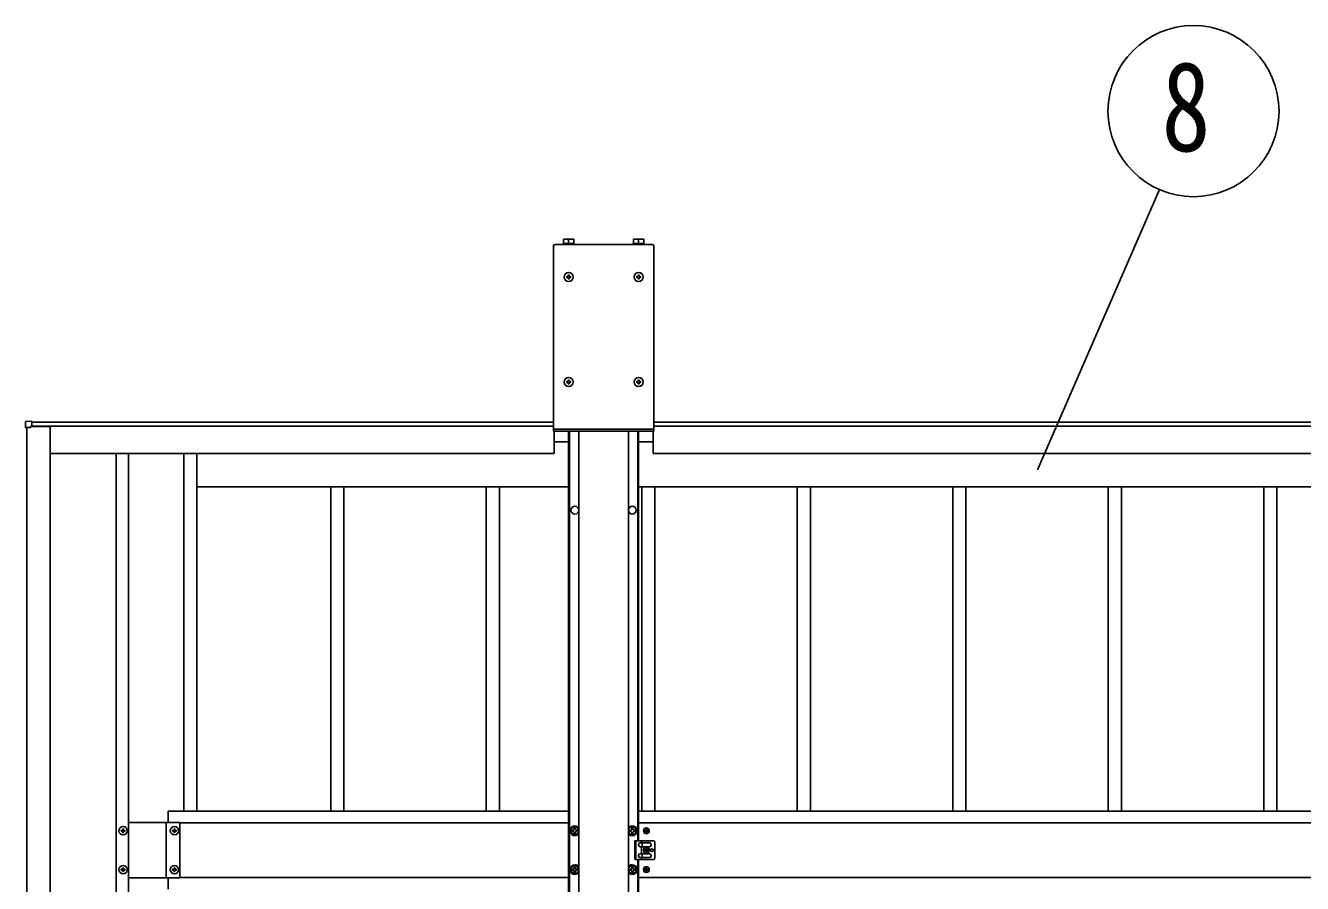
# Model space of a CAD drawing. Units: millimetres, scale not verified. Extents: x -14718 to 14718, y -10395 to 10395.
# Drawn here: x -10831 to -9188, y 1642 to 2745 of the extents above; entities that cross this region are included whole.
import ezdxf
from ezdxf.enums import TextEntityAlignment as Align

# ---------------------------------------------------------------- set-up
doc = ezdxf.new("R2010")
doc.units = ezdxf.units.MM
doc.header["$LTSCALE"] = 40
for name, color, linetype in [('0-4_YKK_13', 4, 'Continuous'), ('0-5_YKK_A1', 4, 'Continuous'), ('0-6_YKK_D', 6, 'Continuous')]:
    doc.layers.add(name, color=color, linetype=linetype)
doc.styles.add('ＭＳ ゴシック', font='')
doc.styles.get('ＭＳ ゴシック').set_extended_font_data('MS Gothic')

msp = doc.modelspace()

# ---------------------------------------------------------------- linework, layer by layer
at = {"layer": '0-4_YKK_13'}
for p, q in [((-10024.53, 2463.74), (-10149.53, 2463.74)), ((-10124.98, 2464.94), (-10139.08, 2464.94)), ((-10139.08, 2464.94), (-10139.08, 2463.74)), ((-10125.53, 2470.44), (-10138.53, 2470.44)), ((-10138.53, 2464.94), (-10138.53, 2470.44)), ((-10132.03, 2464.94), (-10132.03, 2469.87)), ((-10125.53, 2470.44), (-10125.53, 2464.94)), ((-10124.98, 2463.74), (-10124.98, 2464.94)), ((-10034.98, 2464.94), (-10049.08, 2464.94)), ((-10049.08, 2464.94), (-10049.08, 2463.74)), ((-10035.53, 2470.44), (-10048.53, 2470.44)), ((-10048.53, 2464.94), (-10048.53, 2470.44)), ((-10042.03, 2464.94), (-10042.03, 2469.87)), ((-10035.53, 2470.44), (-10035.53, 2464.94)), ((-10034.98, 2463.74), (-10034.98, 2464.94)), ((-10151.53, 2461.74), (-10151.53, 2223.74)), ((-10022.53, 2461.74), (-10022.53, 2223.74)), ((-10132.53, 2420.24), (-10132.53, 2419.24)), ((-10042.53, 2420.24), (-10042.53, 2419.24)), ((-10132.53, 2285.24), (-10132.53, 2284.24)), ((-10042.53, 2285.24), (-10042.53, 2284.24)), ((-10822.53, 2236.5), (-10830.06, 2236.04)), ((-10822.53, 2236), (-10822.53, 2236.5)), ((-10822.53, 2230.1), (-10822.53, 2236)), ((-10830.06, 2228.3), (-10824.35, 2228.3)), ((-10824.35, 2228.3), (-10824.03, 2228.3)), ((-10824.03, 2228.3), (-10824.03, 2229.5)), ((-10022.53, 2226.24), (-10151.53, 2226.24)), ((-10022.53, 2223.74), (-10151.53, 2223.74)), ((-10705.51, 1711.43), (-10705.51, 1712.39)), ((-10639.51, 1711.43), (-10639.51, 1712.39)), ((-10126.31, 1710.75), (-10127.03, 1710.75)), ((-10121.75, 1709.23), (-10121.03, 1709.23)), ((-10052.31, 1710.75), (-10053.03, 1710.75)), ((-10047.75, 1709.23), (-10047.03, 1709.23)), ((-10031.62, 1711.22), (-10031.62, 1712.04)), ((-10047.03, 1696.99), (-10033.99, 1696.99)), ((-10047.03, 1672.99), (-10047.03, 1696.99)), ((-10045.53, 1696.99), (-10045.53, 1672.99)), ((-10042.03, 1692.49), (-10042.03, 1691.49)), ((-10040.03, 1694.49), (-10028.03, 1694.49)), ((-10038.53, 1694.49), (-10038.53, 1696.99)), ((-10037.53, 1693.49), (-10037.53, 1690.49)), ((-10033.07, 1696.99), (-10023.03, 1696.99)), ((-10026.03, 1692.49), (-10026.03, 1691.49)), ((-10021.03, 1674.99), (-10021.03, 1694.99)), ((-10042.03, 1677.49), (-10042.03, 1678.49)), ((-10028.03, 1689.49), (-10040.03, 1689.49)), ((-10028.03, 1680.49), (-10040.03, 1680.49)), ((-10040.03, 1675.49), (-10028.03, 1675.49)), ((-10038.53, 1680.49), (-10038.53, 1689.49)), ((-10038.53, 1672.99), (-10038.53, 1675.49)), ((-10037.53, 1676.49), (-10037.53, 1679.49)), ((-10031.62, 1686.22), (-10031.62, 1687.04)), ((-10026.03, 1677.49), (-10026.03, 1678.49)), ((-10705.51, 1661.43), (-10705.51, 1662.39)), ((-10639.51, 1661.43), (-10639.51, 1662.39)), ((-10126.31, 1660.75), (-10127.03, 1660.75)), ((-10121.75, 1659.23), (-10121.03, 1659.23)), ((-10052.31, 1660.75), (-10053.03, 1660.75)), ((-10047.75, 1659.23), (-10047.03, 1659.23)), ((-10047.03, 1672.99), (-10033.99, 1672.99)), ((-10033.07, 1672.99), (-10023.03, 1672.99)), ((-10031.62, 1661.22), (-10031.62, 1662.04))]:
    msp.add_line(p, q, dxfattribs=at)
for points in [[(-10133.53, 2422.24), (-10134.53, 2422.24), (-10134.53, 2421.24), (-10133.53, 2421.24)], [(-10131.53, 2423.24), (-10131.53, 2424.24), (-10132.53, 2424.24), (-10132.53, 2423.24)], [(-10132.53, 2419.24), (-10131.53, 2419.24), (-10131.53, 2420.24)], [(-10130.53, 2421.24), (-10129.53, 2421.24), (-10129.53, 2422.24), (-10130.53, 2422.24)], [(-10043.53, 2422.24), (-10044.53, 2422.24), (-10044.53, 2421.24), (-10043.53, 2421.24)], [(-10041.53, 2423.24), (-10041.53, 2424.24), (-10042.53, 2424.24), (-10042.53, 2423.24)], [(-10042.53, 2419.24), (-10041.53, 2419.24), (-10041.53, 2420.24)], [(-10040.53, 2421.24), (-10039.53, 2421.24), (-10039.53, 2422.24), (-10040.53, 2422.24)], [(-10133.53, 2287.24), (-10134.53, 2287.24), (-10134.53, 2286.24), (-10133.53, 2286.24)], [(-10131.53, 2288.24), (-10131.53, 2289.24), (-10132.53, 2289.24), (-10132.53, 2288.24)], [(-10132.53, 2284.24), (-10131.53, 2284.24), (-10131.53, 2285.24)], [(-10130.53, 2286.24), (-10129.53, 2286.24), (-10129.53, 2287.24), (-10130.53, 2287.24)], [(-10043.53, 2287.24), (-10044.53, 2287.24), (-10044.53, 2286.24), (-10043.53, 2286.24)], [(-10041.53, 2288.24), (-10041.53, 2289.24), (-10042.53, 2289.24), (-10042.53, 2288.24)], [(-10042.53, 2284.24), (-10041.53, 2284.24), (-10041.53, 2285.24)], [(-10040.53, 2286.24), (-10039.53, 2286.24), (-10039.53, 2287.24), (-10040.53, 2287.24)], [(-10830.53, 2235.54), (-10830.53, 2228.3), (-10830.06, 2228.3)], [(-10823.73, 2229.8), (-10822.53, 2229.8), (-10822.53, 2230.1)], [(-10706.47, 1709.51), (-10707.43, 1709.51), (-10707.43, 1710.47), (-10706.47, 1710.47)], [(-10705.51, 1712.39), (-10704.55, 1712.39), (-10704.55, 1711.43)], [(-10704.55, 1708.55), (-10704.55, 1707.59), (-10705.51, 1707.59), (-10705.51, 1708.55)], [(-10703.59, 1710.47), (-10702.63, 1710.47), (-10702.63, 1709.51), (-10703.59, 1709.51)], [(-10640.47, 1709.51), (-10641.43, 1709.51), (-10641.43, 1710.47), (-10640.47, 1710.47)], [(-10639.51, 1712.39), (-10638.55, 1712.39), (-10638.55, 1711.43)], [(-10638.55, 1708.55), (-10638.55, 1707.59), (-10639.51, 1707.59), (-10639.51, 1708.55)], [(-10637.59, 1710.47), (-10636.63, 1710.47), (-10636.63, 1709.51), (-10637.59, 1709.51)], [(-10127.03, 1710.75), (-10127.03, 1709.23), (-10126.31, 1709.23)], [(-10123.27, 1712.27), (-10123.27, 1712.99), (-10124.79, 1712.99), (-10124.79, 1712.27)], [(-10121.03, 1709.23), (-10121.03, 1710.75), (-10121.75, 1710.75)], [(-10053.03, 1710.75), (-10053.03, 1709.23), (-10052.31, 1709.23)], [(-10049.27, 1712.27), (-10049.27, 1712.99), (-10050.79, 1712.99), (-10050.79, 1712.27)], [(-10047.03, 1709.23), (-10047.03, 1710.75), (-10047.75, 1710.75)], [(-10033.26, 1710.4), (-10034.08, 1710.4), (-10034.08, 1709.58), (-10033.26, 1709.58)], [(-10031.62, 1712.04), (-10032.44, 1712.04), (-10032.44, 1711.22)], [(-10032.44, 1708.76), (-10032.44, 1707.94), (-10031.62, 1707.94), (-10031.62, 1708.76)], [(-10030.8, 1709.58), (-10029.98, 1709.58), (-10029.98, 1710.4), (-10030.8, 1710.4)], [(-10124.79, 1707.71), (-10124.79, 1706.99), (-10123.27, 1706.99), (-10123.27, 1707.71)], [(-10050.79, 1707.71), (-10050.79, 1706.99), (-10049.27, 1706.99), (-10049.27, 1707.71)], [(-10033.26, 1685.4), (-10034.08, 1685.4), (-10034.08, 1684.58), (-10033.26, 1684.58)], [(-10031.62, 1687.04), (-10032.44, 1687.04), (-10032.44, 1686.22)], [(-10032.44, 1683.76), (-10032.44, 1682.94), (-10031.62, 1682.94), (-10031.62, 1683.76)], [(-10030.8, 1684.58), (-10029.98, 1684.58), (-10029.98, 1685.4), (-10030.8, 1685.4)], [(-10706.47, 1659.51), (-10707.43, 1659.51), (-10707.43, 1660.47), (-10706.47, 1660.47)], [(-10705.51, 1662.39), (-10704.55, 1662.39), (-10704.55, 1661.43)], [(-10703.59, 1660.47), (-10702.63, 1660.47), (-10702.63, 1659.51), (-10703.59, 1659.51)], [(-10640.47, 1659.51), (-10641.43, 1659.51), (-10641.43, 1660.47), (-10640.47, 1660.47)], [(-10639.51, 1662.39), (-10638.55, 1662.39), (-10638.55, 1661.43)], [(-10637.59, 1660.47), (-10636.63, 1660.47), (-10636.63, 1659.51), (-10637.59, 1659.51)], [(-10127.03, 1660.75), (-10127.03, 1659.23), (-10126.31, 1659.23)], [(-10123.27, 1662.27), (-10123.27, 1662.99), (-10124.79, 1662.99), (-10124.79, 1662.27)], [(-10121.03, 1659.23), (-10121.03, 1660.75), (-10121.75, 1660.75)], [(-10053.03, 1660.75), (-10053.03, 1659.23), (-10052.31, 1659.23)], [(-10049.27, 1662.27), (-10049.27, 1662.99), (-10050.79, 1662.99), (-10050.79, 1662.27)], [(-10047.03, 1659.23), (-10047.03, 1660.75), (-10047.75, 1660.75)], [(-10033.26, 1660.4), (-10034.08, 1660.4), (-10034.08, 1659.58), (-10033.26, 1659.58)], [(-10031.62, 1662.04), (-10032.44, 1662.04), (-10032.44, 1661.22)], [(-10032.44, 1658.76), (-10032.44, 1657.94), (-10031.62, 1657.94), (-10031.62, 1658.76)], [(-10030.8, 1659.58), (-10029.98, 1659.58), (-10029.98, 1660.4), (-10030.8, 1660.4)], [(-10704.55, 1658.55), (-10704.55, 1657.59), (-10705.51, 1657.59), (-10705.51, 1658.55)], [(-10638.55, 1658.55), (-10638.55, 1657.59), (-10639.51, 1657.59), (-10639.51, 1658.55)], [(-10124.79, 1657.71), (-10124.79, 1656.99), (-10123.27, 1656.99), (-10123.27, 1657.71)], [(-10050.79, 1657.71), (-10050.79, 1656.99), (-10049.27, 1656.99), (-10049.27, 1657.71)]]:
    msp.add_lwpolyline(points, dxfattribs=at)
for points in [[(-10124.03, 1715.76), (-10129.03, 1712.87), (-10129.03, 1707.1), (-10124.03, 1704.21), (-10119.03, 1707.1), (-10119.03, 1712.87)], [(-10050.03, 1715.76), (-10055.03, 1712.87), (-10055.03, 1707.1), (-10050.03, 1704.21), (-10045.03, 1707.1), (-10045.03, 1712.87)], [(-10124.03, 1665.76), (-10129.03, 1662.87), (-10129.03, 1657.1), (-10124.03, 1654.21), (-10119.03, 1657.1), (-10119.03, 1662.87)], [(-10050.03, 1665.76), (-10055.03, 1662.87), (-10055.03, 1657.1), (-10050.03, 1654.21), (-10045.03, 1657.1), (-10045.03, 1662.87)]]:
    msp.add_lwpolyline(points, close=True, dxfattribs=at)
for centre, radius in [((-10132.03, 2421.74), 5.9), ((-10042.03, 2421.74), 5.9), ((-10132.03, 2286.74), 5.9), ((-10042.03, 2286.74), 5.9), ((-10705.03, 1709.99), 5.3), ((-10639.03, 1709.99), 5.3), ((-10124.03, 1709.99), 5), ((-10050.03, 1709.99), 5), ((-10032.03, 1709.99), 3.75), ((-10032.03, 1684.99), 3.75), ((-10025.03, 1684.99), 1.65), ((-10705.03, 1659.99), 5.3), ((-10639.03, 1659.99), 5.3), ((-10124.03, 1659.99), 5), ((-10050.03, 1659.99), 5), ((-10032.03, 1659.99), 3.75)]:
    msp.add_circle(centre, radius, dxfattribs=at)
for centre, radius, start, end in [((-10149.53, 2461.74), 2, 90, 180), ((-10135.28, 2460.77), 9.66, 70.34714, 109.65286), ((-10128.78, 2460.77), 9.66, 70.34714, 109.65286), ((-10045.28, 2460.77), 9.66, 70.34714, 109.65286), ((-10038.78, 2460.77), 9.66, 70.34714, 109.65286), ((-10024.53, 2461.74), 2, 0, 90), ((-10133.53, 2423.24), 1, 270, 0), ((-10133.53, 2420.24), 1, 0, 90), ((-10130.53, 2423.24), 1, 180, 270), ((-10130.53, 2420.24), 1, 90, 180), ((-10043.53, 2423.24), 1, 270, 0), ((-10043.53, 2420.24), 1, 0, 90), ((-10040.53, 2423.24), 1, 180, 270), ((-10040.53, 2420.24), 1, 90, 180), ((-10133.53, 2288.24), 1, 270, 0), ((-10133.53, 2285.24), 1, 0, 90), ((-10130.53, 2288.24), 1, 180, 270), ((-10130.53, 2285.24), 1, 90, 180), ((-10043.53, 2288.24), 1, 270, 0), ((-10043.53, 2285.24), 1, 0, 90), ((-10040.53, 2288.24), 1, 180, 270), ((-10040.53, 2285.24), 1, 90, 180), ((-10830.03, 2235.54), 0.5, 93.5, 180), ((-10823.73, 2229.5), 0.3, 90, 180), ((-10706.47, 1711.43), 0.96, 270, 0), ((-10706.47, 1708.55), 0.96, 0, 90), ((-10703.59, 1711.43), 0.96, 180, 270), ((-10703.59, 1708.55), 0.96, 90, 180), ((-10640.47, 1711.43), 0.96, 270, 0), ((-10640.47, 1708.55), 0.96, 0, 90), ((-10637.59, 1711.43), 0.96, 180, 270), ((-10637.59, 1708.55), 0.96, 90, 180), ((-10124.03, 1709.99), 6.25, 36.8699, 323.1301), ((-10124.03, 1709.99), 5.58, 153.74848, 206.25152), ((-10124.03, 1709.99), 5.58, 93.74848, 146.25152), ((-10126.31, 1712.27), 1.52, 270, 0), ((-10126.31, 1707.71), 1.52, 0, 90), ((-10124.03, 1709.99), 5.58, 33.74848, 86.25152), ((-10121.75, 1712.27), 1.52, 180, 270), ((-10121.75, 1707.71), 1.52, 90, 180), ((-10050.03, 1709.99), 6.25, 216.8699, 143.1301), ((-10050.03, 1709.99), 5.58, 93.74848, 146.25152), ((-10052.31, 1712.27), 1.52, 270, 0), ((-10052.31, 1707.71), 1.52, 0, 90), ((-10050.03, 1709.99), 5.58, 33.74848, 86.25152), ((-10047.75, 1712.27), 1.52, 180, 270), ((-10047.75, 1707.71), 1.52, 90, 180), ((-10050.03, 1709.99), 5.58, 333.74848, 26.25152), ((-10033.26, 1711.22), 0.82, 270, 0), ((-10033.26, 1708.76), 0.82, 0, 90), ((-10030.8, 1711.22), 0.82, 180, 270), ((-10030.8, 1708.76), 0.82, 90, 180), ((-10124.03, 1709.99), 5.58, 213.74848, 266.25152), ((-10124.03, 1709.99), 5.58, 273.74848, 326.25152), ((-10050.03, 1709.99), 5.58, 213.74848, 266.25152), ((-10050.03, 1709.99), 5.58, 273.74848, 326.25152), ((-10040.03, 1692.49), 2, 90, 180), ((-10038.53, 1693.49), 1, 0, 90), ((-10033.53, 1697.19), 0.5, 203.57818, 336.42182), ((-10028.03, 1692.49), 2, 0, 90), ((-10023.03, 1694.99), 2, 0, 90), ((-10040.03, 1691.49), 2, 180, 270), ((-10040.03, 1678.49), 2, 90, 180), ((-10040.03, 1677.49), 2, 180, 270), ((-10038.53, 1690.49), 1, 270, 0), ((-10038.53, 1679.49), 1, 0, 90), ((-10038.53, 1676.49), 1, 270, 0), ((-10033.26, 1686.22), 0.82, 270, 0), ((-10033.26, 1683.76), 0.82, 0, 90), ((-10030.8, 1686.22), 0.82, 180, 270), ((-10030.8, 1683.76), 0.82, 90, 180), ((-10028.03, 1691.49), 2, 270, 0), ((-10028.03, 1678.49), 2, 0, 90), ((-10028.03, 1677.49), 2, 270, 0), ((-10706.47, 1661.43), 0.96, 270, 0), ((-10706.47, 1658.55), 0.96, 0, 90), ((-10703.59, 1661.43), 0.96, 180, 270), ((-10703.59, 1658.55), 0.96, 90, 180), ((-10640.47, 1661.43), 0.96, 270, 0), ((-10640.47, 1658.55), 0.96, 0, 90), ((-10637.59, 1661.43), 0.96, 180, 270), ((-10637.59, 1658.55), 0.96, 90, 180), ((-10124.03, 1659.99), 6.25, 36.8699, 323.1301), ((-10124.03, 1659.99), 5.58, 153.74848, 206.25152), ((-10124.03, 1659.99), 5.58, 93.74848, 146.25152), ((-10126.31, 1662.27), 1.52, 270, 0), ((-10126.31, 1657.71), 1.52, 0, 90), ((-10124.03, 1659.99), 5.58, 33.74848, 86.25152), ((-10121.75, 1662.27), 1.52, 180, 270), ((-10121.75, 1657.71), 1.52, 90, 180), ((-10050.03, 1659.99), 6.25, 216.8699, 143.1301), ((-10050.03, 1659.99), 5.58, 93.74848, 146.25152), ((-10052.31, 1662.27), 1.52, 270, 0), ((-10052.31, 1657.71), 1.52, 0, 90), ((-10050.03, 1659.99), 5.58, 33.74848, 86.25152), ((-10047.75, 1662.27), 1.52, 180, 270), ((-10047.75, 1657.71), 1.52, 90, 180), ((-10050.03, 1659.99), 5.58, 333.74848, 26.25152), ((-10033.53, 1672.79), 0.5, 23.57818, 156.42182), ((-10033.26, 1661.22), 0.82, 270, 0), ((-10033.26, 1658.76), 0.82, 0, 90), ((-10030.8, 1661.22), 0.82, 180, 270), ((-10030.8, 1658.76), 0.82, 90, 180), ((-10023.03, 1674.99), 2, 270, 0), ((-10124.03, 1659.99), 5.58, 213.74848, 266.25152), ((-10124.03, 1659.99), 5.58, 273.74848, 326.25152), ((-10050.03, 1659.99), 5.58, 213.74848, 266.25152), ((-10050.03, 1659.99), 5.58, 273.74848, 326.25152)]:
    msp.add_arc(centre, radius, start, end, dxfattribs=at)
at = {"layer": '0-5_YKK_A1'}
for p, q in [((-10822.53, 2234.99), (-10151.53, 2234.99)), ((-10022.53, 2234.99), (-8625.53, 2234.99)), ((-10829.03, -2966.57), (-10829.03, 2228.3)), ((-10799.03, 2229.49), (-10824.03, 2229.49)), ((-10823.53, 2229.49), (-10823.53, 2229.8)), ((-10822.53, 2229.99), (-10151.53, 2229.99)), ((-10820.53, 2229.97), (-10151.53, 2229.97)), ((-10820.53, 2229.97), (-10820.53, 2229.49)), ((-10799.03, -2967.76), (-10799.03, 2229.49)), ((-10150.53, 2194.99), (-10150.53, 2223.74)), ((-10132.03, 2223.74), (-10132.03, -2566.28)), ((-10130.83, 2223.74), (-10130.83, -2566.28)), ((-10119.03, 2223.74), (-10119.03, -1041.15)), ((-10055.03, 2223.74), (-10055.03, -1041.15)), ((-10043.23, 2223.74), (-10043.23, 1696.99)), ((-10042.03, 2223.74), (-10042.03, 1696.99)), ((-10023.53, 2194.99), (-10023.53, 2223.74)), ((-10022.53, 2229.99), (-8625.53, 2229.99)), ((-10022.53, 2229.97), (-8625.53, 2229.97)), ((-10150.53, 2209.99), (-10132.03, 2209.99)), ((-10042.03, 2209.99), (-10023.53, 2209.99)), ((-10799.03, 2194.99), (-10150.53, 2194.99)), ((-10714.03, 2194.99), (-10714.03, -2933.26)), ((-10698.03, 2194.99), (-10698.03, -2933.26)), ((-10627.03, 2194.99), (-10627.03, 1734.99)), ((-10610.03, 2194.99), (-10610.03, 1734.99)), ((-10023.53, 2194.99), (-8624.53, 2194.99)), ((-10610.03, 2151.99), (-10438.03, 2151.99)), ((-10438.03, 1734.99), (-10438.03, 2151.99)), ((-10438.03, 2151.99), (-10238.03, 2151.99)), ((-10421.03, 1734.99), (-10421.03, 2151.99)), ((-10238.03, 1734.99), (-10238.03, 2151.99)), ((-10238.03, 2151.99), (-10132.03, 2151.99)), ((-10221.03, 1734.99), (-10221.03, 2151.99)), ((-10042.03, 2151.99), (-9838.03, 2151.99)), ((-10038.03, 1734.99), (-10038.03, 2151.99)), ((-10021.03, 1734.99), (-10021.03, 2151.99)), ((-9838.03, 1734.99), (-9838.03, 2151.99)), ((-9838.03, 2151.99), (-9638.03, 2151.99)), ((-9821.03, 1734.99), (-9821.03, 2151.99)), ((-9638.03, 1734.99), (-9638.03, 2151.99)), ((-9638.03, 2151.99), (-9438.03, 2151.99)), ((-9621.03, 1734.99), (-9621.03, 2151.99)), ((-9438.03, 1734.99), (-9438.03, 2151.99)), ((-9438.03, 2151.99), (-9238.03, 2151.99)), ((-9421.03, 1734.99), (-9421.03, 2151.99)), ((-9238.03, 1734.99), (-9238.03, 2151.99)), ((-9238.03, 2151.99), (-9038.03, 2151.99)), ((-9221.03, 1734.99), (-9221.03, 2151.99)), ((-10647.03, 1734.99), (-10647.03, 1720.49)), ((-10647.03, 1734.99), (-10132.03, 1734.99)), ((-10042.03, 1734.99), (-8606.03, 1734.99)), ((-10632.03, 1720.49), (-10698.03, 1720.49)), ((-10632.03, 1720.49), (-10698.03, 1720.49)), ((-10649.53, 1649.49), (-10649.53, 1720.49)), ((-10632.03, 1649.49), (-10632.03, 1720.49)), ((-10632.03, 1649.49), (-10632.03, 1720.49)), ((-10632.03, 1719.99), (-10132.03, 1719.99)), ((-10042.03, 1719.99), (-8606.03, 1719.99)), ((-10043.23, 1672.99), (-10043.23, -357.14)), ((-10042.03, 1672.99), (-10042.03, -357.14)), ((-10632.03, 1649.49), (-10698.03, 1649.49)), ((-10632.03, 1649.49), (-10698.03, 1649.49)), ((-10647.03, 1634.99), (-10647.03, 1649.49)), ((-10632.03, 1649.99), (-10132.03, 1649.99)), ((-10042.03, 1649.99), (-8606.03, 1649.99))]:
    msp.add_line(p, q, dxfattribs=at)
for centre in [(-10124.03, 2122), (-10050.03, 2122)]:
    msp.add_circle(centre, 5, dxfattribs=at)
at = {"layer": '0-6_YKK_D'}
msp.add_line((-9528.9, 2173.98), (-9372.24, 2534.12), dxfattribs=at)
msp.add_circle((-9328.37, 2634.99), 110, dxfattribs=at)

# ---------------------------------------------------------------- texts
at = {"layer": '0-6_YKK_D', "style": 'ＭＳ ゴシック', "width": 0.8}
msp.add_text('8', height=115.5, dxfattribs=at).set_placement((-9369.42, 2548.88), align=Align.BOTTOM_LEFT)

doc.saveas('drawing.dxf')
